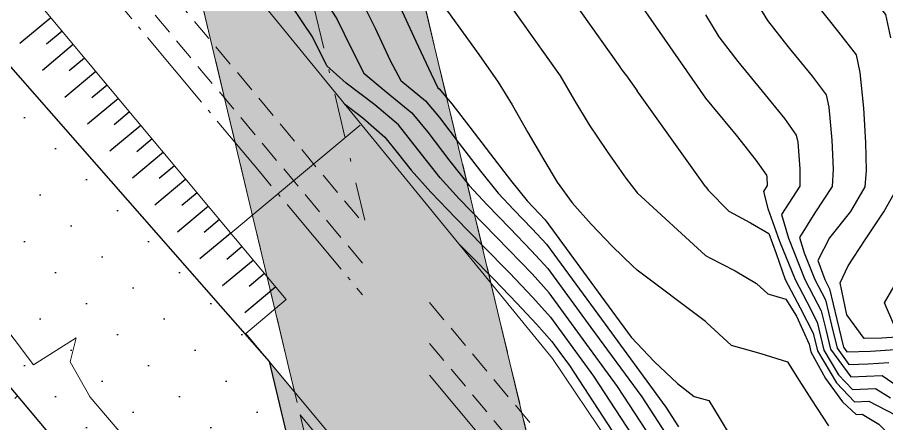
# Model space of a CAD drawing. Header units: millimetres. Extents: x -335 to 64136, y 248 to 109842.
# Drawn here: x 62475.04 to 62499.8, y 108541.49 to 108553.07 of the extents above; entities that cross this region are included whole.
import ezdxf

# ---------------------------------------------------------------- set-up
doc = ezdxf.new("R2010")
doc.units = ezdxf.units.MM
doc.header["$MEASUREMENT"] = 0
for name, pattern in [('ACAD_ISO04W100', [30, 24, -3, 0, -3]), ('NASCOSTA', [9.525, 6.35, -3.175]), ('TRATTEGGIATA', [0.75, 0.5, -0.25]), ('TRATTOPUNTO2', [0.5, 0.25, -0.125, 0, -0.125])]:
    doc.linetypes.add(name, pattern=pattern)
doc.layers.add('Colori bordi', color=5, linetype='Continuous', plot=False)
doc.layers.add('no_plot', color=5, linetype='Continuous', plot=False)
for name, color, linetype in [('curve livello 5m', 7, 'Continuous'), ('Limite fiume', 6, 'Continuous'), ('LIN010TR', 2, 'NASCOSTA'), ('LIN018CO', 6, 'Continuous'), ('LIN018TR', 6, 'NASCOSTA'), ('LIN025CO', 7, 'Continuous'), ('pendenze', 2, 'Continuous'), ('sezioni', 7, 'Continuous'), ('TRATTCOLO-30', 253, 'Continuous'), ('TRATTCOLO-32', 255, 'Continuous')]:
    doc.layers.add(name, color=color, linetype=linetype)

# ---------------------------------------------------------------- blocks, each defined once
blk = doc.blocks.new('CONTORNO')
at = {"layer": 'Colori bordi', "lineweight": 0, "ltscale": 2, "flags": 128}
for points in [[(-22.578, 81.44), (16.586, -82.868), (15.866, -82.007), (19.27, -96.287), (18.407, -96.98), (19.153, -100.108)], [(28.44, -103.877), (26.165, -94.334), (26.165, -94.334), (25.446, -93.474), (-6.877, 42.135)]]:
    blk.add_lwpolyline(points, dxfattribs=at)

msp = doc.modelspace()

# ---------------------------------------------------------------- hatches: boundary and pattern name
at = {"layer": 'pendenze', "linetype": 'Continuous'}
h = msp.add_hatch(dxfattribs=at)
h.set_pattern_fill('DOTS', color=256, scale=20, angle=-45.000005, style=0)
h.set_pattern_definition([(314.9999951, (171133.6853, 46447.6744), (1.325825253, 0.441941625), [0, -1.25])])
h.paths.add_polyline_path([(62481.77609, 108535.36651), (62481.2607, 108534.87842), (62472.48262, 108545.338), (62473.178, 108545.93001), (62471.10195, 108548.56562), (62470.36615, 108547.9392), (62469.644, 108548.64402), (62474.16246, 108552.43366), (62480.83097, 108544.83917), (62482.21699, 108543.26069), (62485.02569, 108531.47689)])
at = {"layer": 'TRATTCOLO-30', "linetype": 'Continuous', "lineweight": 0}
h = msp.add_hatch(color=256, dxfattribs=at)
h.dxf.hatch_style = 1
h.paths.add_polyline_path([(62478.85838, 108572.79195), (62475.86231, 108572.07782), (62482.93614, 108542.39988), (62482.21695, 108543.26072), (62485.16498, 108530.89241), (62488.64742, 108531.72246)])
h.paths.add_polyline_path([(62481.85445, 108573.50607), (62478.85838, 108572.79195), (62488.64742, 108531.72246), (62491.64349, 108532.43658)])

# ---------------------------------------------------------------- linework, layer by layer
at = {"layer": 'Colori bordi', "linetype": 'Continuous', "lineweight": 0, "flags": 128}
msp.add_lwpolyline([(62494.043, 108521.362), (62486.495, 108527.481), (62482.972, 108532.63), (62482.017, 108536.24899), (62479.567, 108536.23399), (62477.321, 108539.69), (62478.815, 108540.254), (62477.114, 108542.25), (62476.542, 108543.256), (62476.71184, 108543.94254), (62475.5, 108543.172), (62473.87228, 108545.32893), (62473.367, 108544.22), (62472.168, 108544.884), (62471.307, 108544.63), (62466.582, 108550.14), (62461.323, 108555.66901), (62452.234, 108564.90799), (62445.975, 108571.35501), (62438.597, 108578.993), (62431.968, 108586.051), (62422.759, 108596.383), (62419.614, 108600.43), (62408.579, 108615.912)], dxfattribs=at)
at = {"layer": 'curve livello 5m', "color": 2}
msp.add_line((62494.63881, 108548.24792), (62492.69858, 108550.98042), dxfattribs=at)
at = {"layer": 'curve livello 5m', "color": 2, "flags": 128}
for points in [[(62482.63989, 108565.51028), (62483.60511, 108564.17322), (62484.84014, 108562.46241), (62485.39606, 108561.62092), (62486.05278, 108560.59365), (62486.74067, 108559.50845), (62487.39011, 108558.49314), (62487.93147, 108557.67553), (62487.93147, 108557.67553), (62489.00478, 108556.20251), (62490.02995, 108554.75153), (62490.52443, 108554.03392), (62492.20355, 108551.65872), (62492.24614, 108551.58909), (62492.38936, 108551.40725), (62492.69858, 108550.98042)], [(62499.91741, 108552.48476), (62499.77949, 108553.15109), (62499.18688, 108553.90348), (62498.62326, 108554.82502), (62496.88587, 108557.71553), (62496.00017, 108559.18366), (62495.37067, 108560.07263), (62495.27432, 108560.20646), (62495.24537, 108560.2457), (62495.15886, 108560.38146), (62494.63881, 108561.18036)], [(62483.87704, 108553.44101), (62484.14103, 108553.02889), (62484.14103, 108553.02889), (62484.55899, 108552.17244), (62484.90719, 108551.48168), (62484.90719, 108551.48168), (62485.54756, 108550.94628), (62486.28007, 108550.35033), (62486.28007, 108550.35033), (62486.7304, 108549.79714), (62487.35585, 108548.97467), (62487.90708, 108548.27993), (62487.90708, 108548.27993), (62488.42059, 108547.72496), (62489.06356, 108547.06565), (62489.68896, 108546.42318), (62490.14979, 108545.91872), (62490.14979, 108545.91872), (62491.37841, 108544.23604), (62492.82297, 108542.25762), (62493.73766, 108540.85445)], [(62494.63881, 108548.24792), (62494.71506, 108548.14624), (62494.71506, 108548.14624), (62495.30427, 108547.55133), (62495.9248, 108547.21293), (62496.44129, 108546.91492), (62496.44129, 108546.91492), (62496.65234, 108546.34631), (62496.91385, 108545.60165), (62496.91385, 108545.60165), (62497.3337, 108544.79796), (62497.70493, 108544.07459), (62497.70493, 108544.07459), (62497.82853, 108543.56431), (62498.36732, 108542.65567), (62498.88015, 108542.11365), (62498.88015, 108542.11365), (62499.2924, 108542.13264), (62500.03986, 108541.74491)], [(62500.23454, 108543.96961), (62499.66663, 108543.93447), (62499.15576, 108543.9199), (62498.66103, 108544.59238), (62498.47744, 108545.50439), (62498.69917, 108545.99003), (62499.18366, 108546.72804), (62499.72042, 108547.52978), (62500.09898, 108548.20663)]]:
    msp.add_lwpolyline(points, dxfattribs=at)
at = {"layer": 'Limite fiume', "color": 2, "linetype": 'Continuous', "flags": 128}
msp.add_lwpolyline([(62481.77609, 108535.36651), (62481.2607, 108534.87842), (62472.48262, 108545.338), (62473.178, 108545.93001), (62471.10195, 108548.56562), (62470.36615, 108547.9392), (62469.644, 108548.64402), (62474.16246, 108552.43366), (62480.83097, 108544.83917), (62482.21699, 108543.26069), (62485.02569, 108531.47689)], close=True, dxfattribs=at)
at = {"layer": 'LIN010TR', "linetype": 'TRATTOPUNTO2', "lineweight": 0, "ltscale": 5, "flags": 128}
msp.add_lwpolyline([(62455.14493, 108672.28075), (62484.93561, 108547.29531)], dxfattribs=at)
at = {"layer": 'LIN010TR', "lineweight": 0, "ltscale": 0.1, "flags": 128}
for points in [[(62453.19988, 108579.62708), (62465.89496, 108569.94449), (62482.9458, 108549.53544), (62484.86884, 108547.23366)], [(62452.69098, 108579.07739), (62465.37628, 108569.40225), (62482.9458, 108548.37237), (62484.86884, 108546.07059)], [(62486.78305, 108544.94244), (62492.63692, 108537.93564), (62523.52337, 108500.96604)], [(62486.78305, 108543.77937), (62492.63692, 108536.77257), (62523.52337, 108499.80296)]]:
    msp.add_lwpolyline(points, dxfattribs=at)
at = {"layer": 'LIN018CO', "color": 2}
for p, q in [((62475.99354, 108553.06279), (62475.1129, 108552.32706)), ((62476.31411, 108552.67908), (62475.87553, 108552.31267)), ((62476.63468, 108552.29537), (62475.75404, 108551.55964)), ((62476.95525, 108551.91166), (62476.51668, 108551.54525)), ((62477.27583, 108551.52795), (62476.39519, 108550.79222)), ((62477.5964, 108551.14424), (62477.15782, 108550.77783)), ((62477.91697, 108550.76053), (62477.03633, 108550.0248)), ((62478.23754, 108550.37682), (62477.79897, 108550.01041)), ((62478.55811, 108549.99311), (62477.67748, 108549.25738)), ((62478.87869, 108549.6094), (62478.44011, 108549.24299)), ((62479.19926, 108549.22569), (62478.31862, 108548.48996)), ((62479.51983, 108548.84198), (62479.08126, 108548.47557)), ((62479.8404, 108548.45827), (62478.95977, 108547.72254)), ((62480.16098, 108548.07456), (62479.7224, 108547.70815)), ((62480.48155, 108547.69085), (62479.60091, 108546.95512)), ((62480.80212, 108547.30714), (62480.36355, 108546.94073)), ((62481.12269, 108546.92343), (62480.24206, 108546.1877)), ((62481.44327, 108546.53972), (62481.00469, 108546.17331)), ((62481.76384, 108546.15601), (62480.8832, 108545.42028)), ((62482.08441, 108545.7723), (62481.64584, 108545.40589)), ((62482.40498, 108545.38859), (62481.52435, 108544.65286))]:
    msp.add_line(p, q, dxfattribs=at)
at = {"layer": 'LIN018TR', "linetype": 'ACAD_ISO04W100', "lineweight": 0, "ltscale": 0.1, "flags": 128}
for points in [[(62454.89645, 108581.04449), (62481.93842, 108548.67654), (62484.86884, 108545.16897)], [(62486.78305, 108542.87775), (62523.52337, 108498.90134)]]:
    msp.add_lwpolyline(points, dxfattribs=at)
at = {"layer": 'LIN025CO', "linetype": 'TRATTEGGIATA', "lineweight": 0, "ltscale": 2}
for p, q in [((62445.6425, 108725.43177), (62491.95264, 108531.13967)), ((62439.65023, 108724.00407), (62483.09222, 108541.74516))]:
    msp.add_line(p, q, dxfattribs=at)
at = {"layer": 'LIN025CO', "linetype": 'Continuous', "lineweight": 0}
for p, q in [((62482.21698, 108543.2607), (62486.54784, 108525.09078)), ((62482.21699, 108543.26069), (62492.51579, 108530.93352)), ((62483.09222, 108541.74516), (62487.03422, 108525.20671)), ((62483.09222, 108541.74516), (62491.95265, 108531.13966))]:
    msp.add_line(p, q, dxfattribs=at)
at = {"layer": 'no_plot'}
for p, q in [((62492.69858, 108553.58478), (62494.63881, 108550.77231)), ((62492.69858, 108548.06992), (62494.63881, 108546.28863)), ((62494.63881, 108544.40378), (62492.69858, 108545.86718))]:
    msp.add_line(p, q, dxfattribs=at)
at = {"layer": 'no_plot', "flags": 128}
for points in [[(62474.64706, 108573.74095), (62475.08926, 108573.34093), (62475.39002, 108572.79023), (62475.78585, 108571.9522), (62476.15076, 108571.24484), (62477.51831, 108569.36557), (62478.28401, 108568.32698), (62478.70056, 108567.82174), (62479.19777, 108567.23535), (62479.59655, 108566.75021), (62481.73196, 108563.79217), (62484.06188, 108560.56468), (62484.46419, 108559.94763), (62484.92808, 108559.21671), (62485.32215, 108558.61318), (62487.62351, 108555.45477), (62488.49443, 108554.22211), (62489.35321, 108553.02345), (62490.5001, 108551.40112), (62490.91356, 108550.7002), (62491.32349, 108550.00587), (62491.8352, 108549.24793), (62492.37348, 108548.49316), (62492.69858, 108548.06992)], [(62494.63881, 108558.58701), (62494.92997, 108558.18256), (62496.72411, 108555.19763), (62497.79873, 108553.4406), (62498.43185, 108552.64658), (62498.92861, 108552.00607), (62499.03412, 108551.49634), (62499.13743, 108550.48876), (62499.20045, 108549.50885), (62499.2164, 108548.70916), (62499.17853, 108548.24222), (62498.76988, 108547.54003), (62498.17479, 108546.78723), (62497.83783, 108546.14565), (62498.03436, 108545.59948), (62498.17085, 108545.33602), (62498.37702, 108544.46499), (62498.57407, 108543.67129), (62498.67011, 108543.53881), (62499.33594, 108543.56252), (62500.04611, 108543.60222)], [(62494.63881, 108555.87995), (62494.82497, 108555.57024), (62496.41059, 108552.97772), (62496.98808, 108552.23877), (62497.67907, 108551.39866), (62498.07773, 108550.86105), (62498.15082, 108550.50792), (62498.24028, 108549.57625), (62498.27734, 108548.74129), (62498.25087, 108548.25353), (62497.75853, 108547.50368), (62497.32206, 108546.80107), (62497.45004, 108546.36271), (62497.75423, 108545.60003), (62498.05437, 108545.02066), (62498.2248, 108544.30064), (62498.38768, 108543.64455), (62498.72262, 108543.18252), (62499.27187, 108543.20208), (62499.85768, 108543.23482)], [(62486.92111, 108553.77288), (62488.18199, 108552.01297), (62488.73953, 108551.22431), (62489.12979, 108550.58159), (62489.58324, 108549.79401), (62490.03488, 108549.0098), (62490.41973, 108548.37719), (62490.83868, 108547.78975), (62491.38183, 108547.17807), (62491.99255, 108546.54035), (62492.56909, 108545.97932), (62492.69858, 108545.86718)], [(62493.60523, 108540.30238), (62492.13752, 108542.5539), (62491.08338, 108543.99761), (62490.18681, 108545.22552), (62489.70085, 108545.76394), (62489.04289, 108546.44621), (62488.31721, 108547.18638), (62487.62811, 108547.89851), (62487.07986, 108548.49665), (62487.07986, 108548.49665), (62486.44532, 108549.30951), (62485.89353, 108550.00626), (62485.89353, 108550.00626), (62485.22043, 108550.57478), (62484.40359, 108551.19994), (62483.85226, 108551.68841), (62483.85226, 108551.68841), (62483.44415, 108552.51255), (62483.174, 108552.92951), (62482.67644, 108553.67822)], [(62484.83791, 108553.54522), (62485.2299, 108552.7623), (62485.66111, 108551.84175), (62485.96212, 108551.27494), (62486.6666, 108550.6944), (62487.06259, 108550.21892), (62487.62832, 108549.48), (62488.23012, 108548.69048), (62488.73429, 108548.06322), (62489.17727, 108547.59047), (62489.70816, 108547.04786), (62490.11276, 108546.61191), (62491.67344, 108544.47446), (62493.50843, 108541.96133), (62493.87009, 108541.40652)], [(62485.88512, 108553.48711), (62486.38609, 108552.39785), (62486.82398, 108551.45809), (62487.01705, 108551.0682), (62487.05313, 108551.03847), (62487.41578, 108550.61084), (62487.93097, 108549.94563), (62488.51568, 108549.17503), (62489.08687, 108548.43126), (62489.56151, 108547.84651), (62490.07574, 108547.30511), (62491.96847, 108544.71288), (62492.52156, 108543.9554), (62493.17971, 108543.26338), (62493.8456, 108542.63999), (62494.31947, 108542.27224), (62494.73343, 108542.15118), (62495.03234, 108541.66923), (62495.61333, 108540.69803)], [(62494.63881, 108553.14209), (62495.02244, 108552.51485), (62495.56011, 108551.81541), (62496.25766, 108550.96568), (62496.8887, 108550.19084), (62497.22685, 108549.71603), (62497.26753, 108549.5195), (62497.33166, 108548.7532), (62497.32321, 108548.26483), (62496.80629, 108547.45648), (62497.00405, 108546.77911), (62497.47411, 108545.60057), (62497.72025, 108545.12939), (62497.93789, 108544.7053), (62498.07257, 108544.13629), (62498.2013, 108543.6178), (62498.77513, 108542.82623), (62499.66925, 108542.86743), (62500.28323, 108542.44477)], [(62494.63881, 108550.77231), (62494.8177, 108550.55247), (62495.5102, 108549.7129), (62496.07768, 108549.00462), (62496.37597, 108548.57101), (62496.38424, 108548.53108), (62496.39555, 108548.27614), (62496.29052, 108548.11189), (62496.41122, 108547.6228), (62496.74583, 108546.69288), (62497.19398, 108545.60111), (62497.52697, 108544.96367), (62497.82141, 108544.38995), (62498.01491, 108543.59106), (62498.43131, 108542.88883), (62498.82764, 108542.46994), (62499.48083, 108542.50004), (62499.90563, 108542.23346)], [(62484.36051, 108550.60801), (62484.87598, 108550.21112), (62485.507, 108549.6622), (62485.85381, 108549.22427), (62486.25264, 108548.71336), (62486.8205, 108548.08934), (62487.52881, 108547.35144), (62488.30043, 108546.56321), (62489.05824, 108545.78824), (62489.72509, 108545.09008), (62490.22384, 108544.53232), (62490.78834, 108543.75919), (62491.45206, 108542.85018), (62493.47279, 108539.75031)], [(62487.62624, 108546.61054), (62487.91887, 108546.31199), (62488.61763, 108545.59852), (62489.2673, 108544.92678), (62489.82825, 108544.32943), (62490.26086, 108543.83912), (62490.49331, 108543.52077), (62490.76661, 108543.14647), (62493.34036, 108539.19824)], [(62494.63881, 108546.28863), (62494.74317, 108546.2267), (62495.48434, 108545.84755), (62496.09579, 108545.48936), (62496.41631, 108545.1893), (62496.92463, 108545.04064), (62497.23213, 108544.55784), (62497.58845, 108543.75923), (62497.64214, 108543.53757), (62498.06258, 108542.77717), (62498.54055, 108542.11784), (62498.93266, 108541.75735), (62499.10397, 108541.76525), (62499.57934, 108541.48364), (62499.96756, 108541.07719)], [(62500.00319, 108544.31766), (62499.73924, 108544.93422), (62500.01405, 108545.41037)], [(62494.63881, 108544.40378), (62494.68042, 108544.36428), (62495.36789, 108543.73077), (62496.21181, 108543.49334), (62496.97822, 108543.25983), (62497.2398, 108542.82793), (62497.65991, 108542.17619), (62498.14807, 108541.42813)]]:
    msp.add_lwpolyline(points, dxfattribs=at)
at = {"layer": 'pendenze', "linetype": 'Continuous', "flags": 128}
msp.add_lwpolyline([(62475.04356, 108542.28649), (62474.96673, 108542.20756)], dxfattribs=at)
at = {"layer": 'sezioni', "linetype": 'Continuous', "lineweight": 0}
for p, q in [((62471.01014, 108566.94975), (62490.28679, 108543.35385)), ((62468.2998, 108562.27183), (62482.70149, 108545.03369)), ((62484.80524, 108550.00003), (62481.12269, 108546.92343)), ((62482.70149, 108545.03369), (62481.54379, 108544.06648)), ((62481.54379, 108544.06648), (62482.21699, 108543.26069)), ((62493.86803, 108538.02557), (62490.28679, 108543.35385))]:
    msp.add_line(p, q, dxfattribs=at)

# ---------------------------------------------------------------- block references
at = {"layer": 'TRATTCOLO-32', "linetype": 'Continuous', "lineweight": 0, "rotation": 359.9999950960212}
msp.add_blockref('CONTORNO', (62466.35055, 108625.268), dxfattribs=at)

doc.saveas('drawing.dxf')
